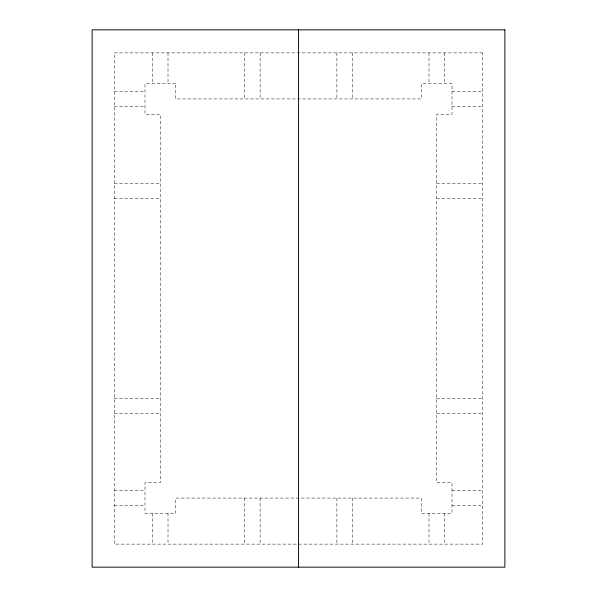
<?xml version="1.0" encoding="UTF-8"?>
<svg xmlns="http://www.w3.org/2000/svg" width="597" height="597" viewBox="0 0 597 597"><rect width="100%" height="100%" fill="white"/><g stroke="black" fill="none" stroke-linecap="round" stroke-linejoin="round"><path stroke-width="0.45" stroke-dasharray="2.98 2.24" d="M114.281 91.259L144.989 91.259M452.011 91.259L482.719 91.259M114.281 106.609L144.989 106.609M452.011 106.609L482.719 106.609M114.281 183.361L160.339 183.361M436.661 183.361L482.719 183.361M114.281 198.719L160.339 198.719M436.661 198.719L482.719 198.719M114.281 398.281L160.339 398.281M436.661 398.281L482.719 398.281M114.281 413.639L160.339 413.639M436.661 413.639L482.719 413.639M114.281 490.391L144.989 490.391M452.011 490.391L482.719 490.391M114.281 505.741L144.989 505.741M452.011 505.741L482.719 505.741M444.34 52.879L444.34 83.58M444.34 513.42L444.34 544.121M428.989 52.879L428.989 83.58M428.989 513.42L428.989 544.121M352.23 52.879L352.23 98.93M352.23 498.07L352.23 544.121M336.88 52.879L336.88 98.93M336.88 498.07L336.88 544.121M260.12 52.879L260.12 98.93M260.12 498.07L260.12 544.121M244.77 52.879L244.77 98.93M244.77 498.07L244.77 544.121M168.011 52.879L168.011 83.58M168.011 513.42L168.011 544.121M152.66 52.879L152.66 83.58M152.66 513.42L152.66 544.121M482.719 52.879L114.281 52.879L114.281 544.121L482.719 544.121L482.719 52.879M175.69 83.58L144.989 83.58L144.989 114.281L160.339 114.281L160.339 482.719L144.989 482.719L144.989 513.42L175.69 513.42L175.69 498.07L421.31 498.07L421.31 513.42L452.011 513.42L452.011 482.719L436.661 482.719L436.661 114.281L452.011 114.281L452.011 83.58L421.31 83.58L421.31 98.93L175.69 98.93L175.69 83.58"/><path stroke-width="0.9" d="M298.5 29.85L298.5 567.15M504.883 29.85L92.117 29.85L92.117 567.15L504.883 567.15L504.883 29.85"/></g></svg>
